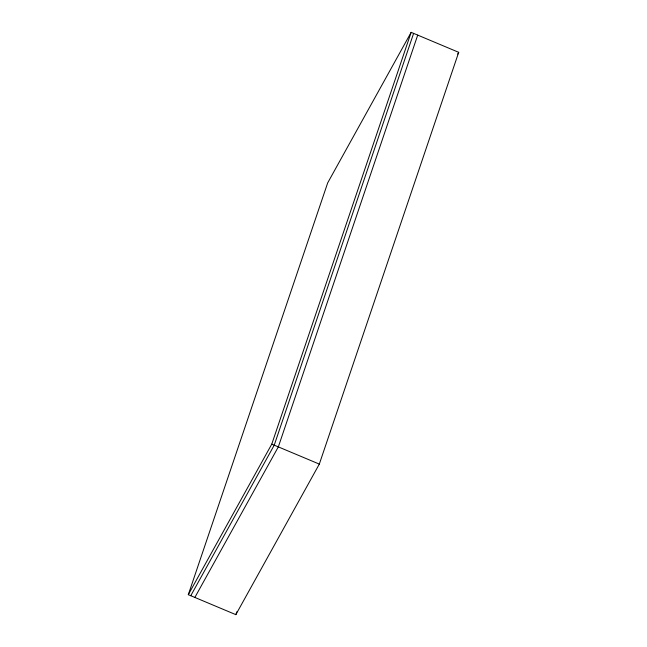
<?xml version="1.0" encoding="UTF-8"?>
<svg xmlns="http://www.w3.org/2000/svg" width="647" height="647" viewBox="0 0 647 647"><rect width="100%" height="100%" fill="white"/><g stroke="black" fill="none" stroke-linecap="round" stroke-linejoin="round"><path stroke-width="0.97" d="M188.301 594.682L327.681 182.899L411.152 32.35L458.699 52.318L319.319 464.101L235.848 614.65L188.301 594.682L271.772 444.133L411.152 32.35M413.611 33.385L274.231 445.168L190.76 595.717M417.711 35.108L278.331 446.883L194.86 597.44M235.848 614.65L236.818 611.787M457.72 54.081L458.699 52.318M271.772 444.133L319.319 464.101"/></g></svg>
